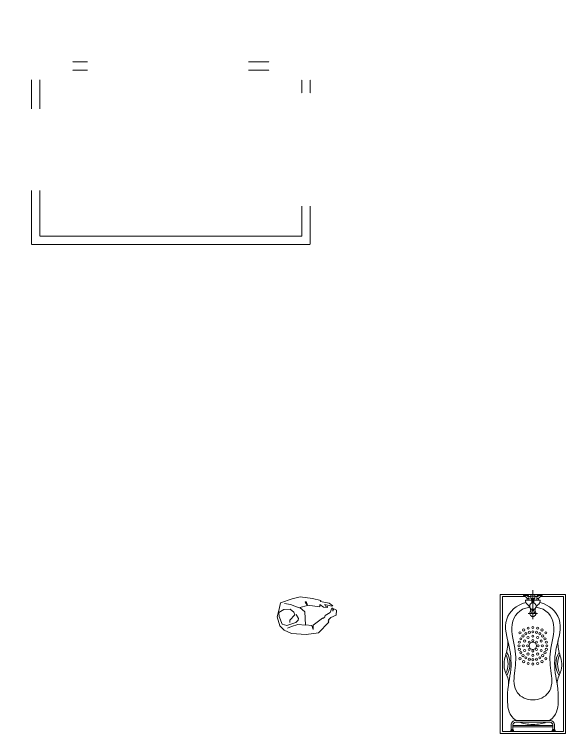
# Model space of a CAD drawing. Header units: millimetres. Extents: x -507089 to 1145492, y -1925330 to 49778.
# Drawn here: x -479670 to -472940, y -1465 to 7313 of the extents above; entities that cross this region are included whole.
import ezdxf

# ---------------------------------------------------------------- set-up
doc = ezdxf.new("R2010")
doc.units = ezdxf.units.MM
doc.header["$MEASUREMENT"] = 0
doc.linetypes.add('DASHED2', pattern=[0.375, 0.25, -0.125])
for name, color, linetype, lineweight in [('A-HATCH', 251, 'Continuous', 5), ('A-NET MANH', 8, 'Continuous', 9), ('A-NOI THAT', 44, 'Continuous', 9), ('A-THIET BI WC', 152, 'Continuous', 9)]:
    doc.layers.add(name, color=color, linetype=linetype, lineweight=lineweight)
doc.layers.get('A-NOI THAT').off()
doc.styles.add('DIM_FONT', font='SIMPLEX', dxfattribs={"width": 0.8})

# ---------------------------------------------------------------- blocks, each defined once
blk = doc.blocks.new('A$C102B0840')
for points in [[(751, 3272.8), (751, 3872.8), (1751, 3872.8), (1751, 3272.8)], [(-100.4, 3163.4), (399.6, 3163.4), (399.6, 3663.4), (-100.4, 3663.4)], [(-100.4, 763.4), (399.6, 763.4), (399.6, 263.4), (-100.4, 263.4)]]:
    blk.add_lwpolyline(points, close=True)
at = {"color": 8}
for points in [[(781, 3842.8), (1721, 3842.8), (1721, 3302.8), (781, 3302.8)], [(-70.4, 3193.4), (369.6, 3193.4), (369.6, 3633.4), (-70.4, 3633.4)], [(961.2, 2434.2), (961.2, 1492.6), (1550.8, 1492.6), (1550.8, 2434.2)], [(-70.4, 733.4), (369.6, 733.4), (369.6, 293.4), (-70.4, 293.4)]]:
    blk.add_lwpolyline(points, close=True, dxfattribs=at)
for points in [[(149.6, 3563.4), (149.6, 3263.4)], [(-0.4, 3413.4), (299.6, 3413.4)], [(-224, 1119.8), (-224, 2872.6)], [(926, 2405.8), (989.6, 2469.4)], [(1586, 2405.8), (1522.4, 2469.4)], [(-224, 2284.4), (304, 2284.4)], [(-224, 1700.6), (304, 1700.6)], [(926, 1521.1), (989.6, 1457.4)], [(961.2, 1492.9), (961.4, 1492.6)], [(1586, 1521.1), (1522.4, 1457.4)], [(711.2, 704), (1790.8, 704)], [(1256, 175.9), (1256, 702.8)], [(149.6, 363.4), (149.6, 663.4)], [(-0.4, 513.4), (299.6, 513.4)]]:
    blk.add_lwpolyline(points, dxfattribs=at)
for points in [[(-400, 1066.3), (-400, 2926.1)], [(-373.6, 2952.5), (-294.4, 2952.5)], [(-330.3, 2978.2), (275.4, 2978.2), (275.4, 2869.9)], [(-268, 1066.3), (-268, 2926.1)], [(-268, 2872.6), (260, 2872.6)], [(304, 1163.8), (304, 2828.6)], [(926, 2430.7), (964.7, 2469.4)], [(948.5, 2482.6), (948.5, 2478.2)], [(1554.7, 2491.4), (957.3, 2491.4)], [(1554.7, 2469.4), (957.3, 2469.4)], [(1586, 2430.7), (1547.3, 2469.4)], [(1563.5, 2482.6), (1563.5, 2478.2)], [(904, 2438.1), (904, 1488.7)], [(912.8, 2446.9), (917.2, 2446.9)], [(926, 2438.1), (926, 1488.7)], [(1586, 1488.7), (1586, 2438.1)], [(1599.2, 2446.9), (1594.8, 2446.9)], [(1608, 1488.7), (1608, 2438.1)], [(926, 1496.2), (964.7, 1457.4)], [(1586, 1496.2), (1547.3, 1457.4)], [(912.8, 1479.9), (917.2, 1479.9)], [(948.5, 1444.2), (948.5, 1448.6)], [(957.3, 1457.4), (1554.7, 1457.4)], [(957.3, 1435.4), (1554.7, 1435.4)], [(1563.5, 1444.2), (1563.5, 1448.6)], [(1599.2, 1479.9), (1594.8, 1479.9)], [(-330.3, 1014.2), (275.4, 1014.2), (275.4, 1122.6)], [(-268, 1119.8), (260, 1119.8)], [(-373.6, 1039.9), (-294.4, 1039.9)], [(561.6, 69.7), (561.6, 675.4), (670, 675.4)], [(667.2, 132), (667.2, 660)], [(1832, 675.4), (1940.4, 675.4), (1940.4, 67.3)], [(1834.8, 132), (1834.8, 660)], [(667.2, 176), (1834.8, 176)], [(587.3, 26.4), (587.3, 105.6)], [(613.7, 132), (1884.3, 132)], [(1914.7, 26.4), (1914.7, 105.6)], [(613.7, 0), (1889.5, 0)]]:
    blk.add_lwpolyline(points)
at = {"color": 1, "linetype": 'ByBlock'}
for centre in [(149.6, 3413.4), (149.6, 513.4)]:
    blk.add_circle(centre, 120, dxfattribs=at)
at = {"color": 8, "linetype": 'ByBlock'}
for centre in [(149.6, 3413.4), (149.6, 513.4)]:
    blk.add_circle(centre, 90, dxfattribs=at)
at = {"extrusion": (0, 0, -1)}
for centre, major_axis, start_param, end_param in [((-373.6, 2926.1), (0.1, 26.4), 4.709405, 6.280202), ((-331.5, 2951.9), (0.2, 26.4), -1.554364, 0.037841), ((-294.4, 2926.1), (-0.1, 26.4), 0.002615, 1.573412), ((260, 2828.6), (0.2, 44), -0.003425, 1.567371), ((957.3, 2482.6), (-6.22, 6.22), 5.497787, 7.068583), ((957.3, 2478.2), (6.22, 6.22), 2.356194, 3.926991), ((1554.7, 2482.6), (6.22, 6.22), -0.785398, 0.785398), ((1554.7, 2478.2), (6.22, 6.22), 0.785398, 2.356194), ((912.8, 2438.1), (-6.22, 6.22), 5.497787, 7.068583), ((917.2, 2438.1), (6.22, 6.22), -0.785398, 0.785398), ((1594.8, 2438.1), (6.22, 6.22), 3.926991, 5.497787), ((1599.2, 2438.1), (-6.22, 6.22), 0.785398, 2.356194), ((912.8, 1488.7), (6.22, 6.22), 2.356194, 3.926991), ((917.2, 1488.7), (-6.22, 6.22), 2.356194, 3.926991), ((957.3, 1448.6), (-6.22, 6.22), 5.497787, 7.068583), ((957.3, 1444.2), (-6.22, 6.22), 3.926991, 5.497787), ((1554.7, 1448.6), (6.22, 6.22), -0.785398, 0.785398), ((1554.7, 1444.2), (6.22, 6.22), 0.785398, 2.356194), ((1594.8, 1488.7), (6.22, 6.22), 2.356194, 3.926991), ((1599.2, 1488.7), (-6.22, 6.22), 2.356194, 3.926991), ((260, 1163.8), (-0.1, 44), 1.572453, 3.143249), ((-373.6, 1066.3), (0, 26.4), 3.143471, 4.714268), ((-294.4, 1066.3), (0, 26.4), 1.568918, 3.139714), ((-331.5, 1040.6), (0, 26.4), 3.095363, 4.687568), ((711.2, 660), (-0.1, 44), -1.567814, 0.002982), ((1790.8, 660), (0.2, 44), -0.004046, 1.56675), ((613.7, 105.6), (0, 26.4), 4.71051, 6.281307), ((1888.3, 105.6), (0, 26.4), -0.00033, 1.570466), ((588, 68.5), (0, 26.4), 3.166989, 4.759194), ((613.7, 26.4), (0, 26.4), 3.141998, 4.712794), ((1888.3, 26.4), (-0.2, 26.4), 1.578493, 3.149289), ((1914, 68.5), (-0.1, 26.4), 1.528407, 3.120612)]:
    blk.add_ellipse(centre, major_axis=major_axis, ratio=1, start_param=start_param, end_param=end_param, dxfattribs=at)
at = {"layer": 'A-NET MANH', "color": 8, "linetype": 'DASHED2', "ltscale": 3}
for points in [[(399.6, 3663.4), (751, 3663.4)], [(1751, 3663.4), (2408.7, 3663.4), (2408.7, 263.4), (1940.4, 263.4)], [(399.6, 3563.4), (751, 3563.4)], [(1751, 3563.4), (2308.7, 3563.4), (2308.7, 363.4), (1940.4, 363.4)], [(180.5, 2978.2), (180.5, 3163.4)], [(280.5, 2978.2), (280.5, 3163.4)], [(180.5, 763.4), (180.5, 1014.2)], [(280.5, 763.4), (280.5, 1014.2)], [(561.6, 363.4), (399.6, 363.4)], [(561.6, 263.4), (399.6, 263.4)]]:
    blk.add_lwpolyline(points, dxfattribs=at)
at = {"color": 8, "style": 'DIM_FONT', "text_generation_flag": 4, "width": 0.8, "flags": 9}
for tag in ['YSIZE', 'XSIZE']:
    blk.add_attdef(tag, (1162.2, 2433.1), '', height=0.44, rotation=270, dxfattribs=at)
blk = doc.blocks.new('mb-bontam1')
for p, q in [((-1672.2, 237.2), (-1672.2, 270.6)), ((-1672.2, 270.6), (-1661.1, 270.6)), ((-1661.1, 270.6), (-1661.1, 237.2)), ((-1650, 265), (-1661.1, 270.6)), ((-1650, 242.8), (-1650, 265)), ((-1650, 265), (-1594.1, 265)), ((-1672.2, 237.2), (-1661.1, 237.2)), ((-1650, 242.8), (-1661.1, 237.2)), ((-1650, 242.8), (-1594.1, 242.8)), ((-1616.3, 242.8), (-1616.3, -242.8)), ((-1599.7, 242.8), (-1599.7, -242.8)), ((-1560.8, 209.4), (-1560.8, -209.4)), ((-1538.5, 209.4), (-1538.5, -209.4)), ((0, 112.8), (-12.4, 112.8)), ((-12.4, 112.8), (-12.4, 53.4)), ((0, 53.4), (0, 112.8)), ((-233.3, 9.6), (-233.3, 55.7)), ((-72.1, 11.7), (-107.2, 11.7)), ((-72.1, 11.7), (-72.1, 87.4)), ((-51, 68.9), (-72.1, 68.9)), ((-72.1, 49.3), (-51, 49.3)), ((-72.1, 16.8), (-52.8, 16.8)), ((-52.8, 22.7), (-23.1, 22.7)), ((-52.8, -22.7), (-52.8, 22.7)), ((-51, 72.1), (-51, 46.6)), ((-27.8, 22.7), (-27.8, 61.6)), ((-23.1, -26), (-23.1, 26)), ((-23.1, 26), (0, 26)), ((-23.1, 22.7), (-23.1, -22.7)), ((-12.4, 53.4), (0, 53.4)), ((0, 26), (0, -26)), ((49.3, 0), (-304.7, 0)), ((-233.3, -55.7), (-233.3, -9.6)), ((-72.1, -13.7), (-107.9, -13.7)), ((-72.1, -89.4), (-72.1, -13.7)), ((-52.8, -16.8), (-72.1, -16.8)), ((-72.1, -49.3), (-51, -49.3)), ((-51, -68.9), (-72.1, -68.9)), ((-23.1, -22.7), (-52.8, -22.7)), ((-51, -72.1), (-51, -46.6)), ((-27.8, -61.6), (-27.8, -22.7)), ((0, -26), (-23.1, -26)), ((-12.4, -53.4), (0, -53.4)), ((-12.4, -112.8), (-12.4, -53.4)), ((0, -53.4), (0, -112.8)), ((0, -112.8), (-12.4, -112.8)), ((-1672.2, -237.2), (-1672.2, -270.6)), ((-1672.2, -237.2), (-1661.1, -237.2)), ((-1661.1, -270.6), (-1661.1, -237.2)), ((-1650, -242.8), (-1661.1, -237.2)), ((-1650, -242.8), (-1650, -265)), ((-1594.1, -242.8), (-1650, -242.8)), ((-1672.2, -270.6), (-1661.1, -270.6)), ((-1650, -265), (-1661.1, -270.6)), ((-1594.1, -265), (-1650, -265))]:
    blk.add_line(p, q)
blk.add_lwpolyline([(-1700, -400), (0, -400), (0, 400), (-1700, 400)], close=True)
blk.add_lwpolyline([(-27.8, 93.2), (-27.8, 372.2), (-1672.2, 372.2), (-1672.2, -372.2), (-27.8, -372.2), (-27.8, -93.2)])
for centre, radius in [((-672, 164.2), 13.3), ((-628, 170), 13.3), ((-584, 164.2), 13.3), ((-821.4, 111.7), 13.3), ((-785.9, 157.9), 13.3), ((-775.2, 85), 13.3), ((-748.2, 120.2), 13.3), ((-713, 147.2), 13.3), ((-686.3, 101), 13.3), ((-628, 116.7), 13.3), ((-569.7, 101), 13.3), ((-543, 147.2), 13.3), ((-507.8, 120.2), 13.3), ((-480.8, 85), 13.3), ((-470.1, 157.9), 13.3), ((-434.6, 111.7), 13.3), ((-851.3, 0), 13.3), ((-843.7, 57.8), 13.3), ((-798, 0), 13.3), ((-792.2, 44), 13.3), ((-744.7, 0), 13.3), ((-729, 58.3), 13.3), ((-691.3, 0), 13.3), ((-672.8, 44.8), 13.3), ((-628, 0), 44.4), ((-628, 63.3), 13.3), ((-583.2, 44.8), 13.3), ((-564.7, 0), 13.3), ((-527, 58.3), 13.3), ((-511.3, 0), 13.3), ((-463.8, 44), 13.3), ((-458, 0), 13.3), ((-412.3, 57.8), 13.3), ((-404.7, 0), 13.3), ((-144, 0), 38.6), ((-843.7, -57.8), 13.3), ((-792.2, -44), 13.3), ((-775.2, -85), 13.3), ((-729, -58.3), 13.3), ((-686.3, -101), 13.3), ((-672.8, -44.8), 13.3), ((-628, -63.3), 13.3), ((-583.2, -44.8), 13.3), ((-569.7, -101), 13.3), ((-527, -58.3), 13.3), ((-480.8, -85), 13.3), ((-463.8, -44), 13.3), ((-412.3, -57.8), 13.3), ((-821.4, -111.7), 13.3), ((-785.9, -157.9), 13.3), ((-748.2, -120.2), 13.3), ((-713, -147.2), 13.3), ((-672, -164.2), 13.3), ((-628, -116.7), 13.3), ((-628, -170), 13.3), ((-584, -164.2), 13.3), ((-543, -147.2), 13.3), ((-507.8, -120.2), 13.3), ((-470.1, -157.9), 13.3), ((-434.6, -111.7), 13.3)]:
    blk.add_circle(centre, radius)
for centre, radius, start, end in [((-1594.1, 209.4), 55.6, 0, 90), ((-849.2, 548.9), 268.9, 238.63694, 302.07331), ((-849.2, 548.9), 246.7, 242.39235, 297.22917), ((-1594.1, 209.4), 33.3, 0, 90), ((-233.3, 0), 37.1, 44.04773, 315.95227), ((-72.1, -1), 12.7, 270, 90), ((-1594.1, -209.4), 55.6, 270, 0), ((-1594.1, -209.4), 33.3, 270, 0), ((-849.2, -548.9), 268.9, 57.92669, 121.36306), ((-849.2, -548.9), 246.7, 62.77083, 117.60765)]:
    blk.add_arc(centre, radius, start, end)
blk.add_ellipse((-184.7, 0), major_axis=(-19, 0), ratio=0.739132, start_param=4.468671, end_param=8.097699)
for points, knots in [([(-99.4, 85.9), (-128.6, 201.8), (-306.6, 391.7), (-650.8, 272.2), (-934, 252.8), (-1210.1, 330.6), (-1483.4, 293.1), (-1538.5, 205.1)], [77.313233, 77.313233, 77.313233, 77.313233, 301.227489, 566.307053, 828.302618, 1055.050939, 1167.088487, 1167.088487, 1167.088487, 1167.088487]), ([(-567.5, 307), (-593.8, 306.3), (-679.9, 304.1), (-793.7, 356.5), (-937.8, 352.3), (-1027.4, 293.5), (-1093.3, 297.6), (-1114.3, 298.9)], [0, 0, 0, 0, 70.620449, 230.831623, 327.896424, 447.506738, 503.510273, 503.510273, 503.510273, 503.510273]), ([(-157.3, 37.1), (-173.7, 170.4), (-359.4, 308.4), (-712.3, 188.8), (-943.6, 224.3), (-1196, 247.4), (-1294.5, 75.7), (-1289, 0)], [47.400981, 47.400981, 47.400981, 47.400981, 301.227489, 566.307053, 828.302618, 1055.050939, 1224.737721, 1224.737721, 1224.737721, 1224.737721]), ([(-72.1, 89.4), (-80.8, 89.3), (-109, 89), (-133, 52.2), (-173.6, 25.2), (-209, 29.7), (-232.6, 13.5), (-235.8, 4.4), (-236.1, 0)], [0, 0, 0, 0, 22.715204, 73.335881, 106.194987, 149.543164, 166.14018, 177.43774, 177.43774, 177.43774, 177.43774]), ([(-12.4, 96.9), (-16.5, 97.5), (-28, 98.1), (-34, 81), (-44.3, 72.2), (-49.6, 72), (-51, 72.1)], [3.086162, 3.086162, 3.086162, 3.086162, 13.484354, 33.205152, 43.681043, 47.603149, 47.603149, 47.603149, 47.603149]), ([(-12.4, 70.8), (-16.8, 71), (-26.9, 70.3), (-29, 51.2), (-42.7, 46.7), (-49.6, 46.6), (-51, 46.6)], [2.947518, 2.947518, 2.947518, 2.947518, 13.620911, 28.949721, 43.773168, 47.600141, 47.600141, 47.600141, 47.600141]), ([(-99.4, -85.9), (-128.6, -201.8), (-306.6, -391.7), (-650.8, -272.2), (-934, -252.8), (-1210.1, -330.6), (-1483.4, -293.1), (-1538.5, -205.1)], [77.313233, 77.313233, 77.313233, 77.313233, 301.227489, 566.307053, 828.302618, 1055.050939, 1167.088487, 1167.088487, 1167.088487, 1167.088487]), ([(-157.3, -37.1), (-173.7, -170.4), (-359.4, -308.4), (-712.3, -188.8), (-943.6, -224.3), (-1196, -247.4), (-1294.5, -75.7), (-1289, 0)], [47.400981, 47.400981, 47.400981, 47.400981, 301.227489, 566.307053, 828.302618, 1055.050939, 1224.737721, 1224.737721, 1224.737721, 1224.737721]), ([(-157.3, -37.1), (-173.7, -170.4), (-359.4, -308.4), (-712.3, -188.8), (-943.6, -224.3), (-1196, -247.4), (-1294.5, -75.7), (-1289, 0)], [47.400981, 47.400981, 47.400981, 47.400981, 301.227489, 566.307053, 828.302618, 1055.050939, 1224.737721, 1224.737721, 1224.737721, 1224.737721]), ([(-72.1, -89.4), (-80.8, -89.3), (-109, -89), (-133, -52.2), (-173.6, -25.2), (-209, -29.7), (-232.6, -13.5), (-235.8, -4.4), (-236.1, 0)], [0, 0, 0, 0, 22.715204, 73.335881, 106.194987, 149.543164, 166.14018, 177.43774, 177.43774, 177.43774, 177.43774]), ([(-12.4, -70.8), (-16.8, -71), (-26.9, -70.3), (-29, -51.2), (-42.7, -46.7), (-49.6, -46.6), (-51, -46.6)], [2.947518, 2.947518, 2.947518, 2.947518, 13.620911, 28.949721, 43.773168, 47.600141, 47.600141, 47.600141, 47.600141]), ([(-12.4, -96.9), (-16.5, -97.5), (-28, -98.1), (-34, -81), (-44.3, -72.2), (-49.6, -72), (-51, -72.1)], [3.086162, 3.086162, 3.086162, 3.086162, 13.484354, 33.205152, 43.681043, 47.603149, 47.603149, 47.603149, 47.603149]), ([(-567.5, -307), (-593.8, -306.3), (-679.9, -304.1), (-793.7, -356.5), (-937.8, -352.3), (-1027.4, -293.5), (-1093.3, -297.6), (-1114.3, -298.9)], [0, 0, 0, 0, 70.620449, 230.831623, 327.896424, 447.506738, 503.510273, 503.510273, 503.510273, 503.510273])]:
    blk.add_open_spline(points, degree=3, knots=knots)
for points in [[(-1560.8, 160.2), (-1576.6, 119.3), (-1586.8, 67), (-1589, 0)], [(-1560.8, -160.2), (-1576.6, -119.3), (-1586.8, -67), (-1589, 0)]]:
    blk.add_open_spline(points, degree=3)
blk = doc.blocks.new('GH')
at = {"layer": 'A-HATCH'}
blk.add_lwpolyline([(10200.16, 1351.76), (10198.52, 1359.94), (10192.96, 1361.25), (10198.85, 1361.58), (10207.04, 1375.32), (10206.71, 1376.63), (10208.35, 1378.26), (10210.31, 1379.25), (10213.58, 1386.12), (10219.15, 1389.06), (10219.15, 1390.37), (10214.89, 1389.71), (10217.84, 1391.35), (10215.88, 1394.95), (10209.33, 1393.97), (10206.71, 1386.12), (10204.09, 1382.84), (10203.11, 1383.5), (10202.12, 1382.19), (10200.81, 1383.17), (10188.05, 1368.12), (10187.39, 1351.43), (10190.66, 1331.8), (10195.9, 1322.32), (10202.45, 1317.08), (10214.57, 1314.79), (10224.72, 1318.39), (10232.9, 1321.01), (10236.83, 1337.04), (10238.14, 1348.16), (10234.54, 1364.19), (10230.61, 1375.32), (10229.63, 1374.66), (10226.35, 1385.79), (10222.1, 1390.37), (10221.77, 1389.06), (10225.04, 1380.23), (10222.42, 1380.88), (10221.77, 1383.5), (10220.79, 1383.17), (10221.44, 1377.94), (10225.37, 1373.36), (10222.42, 1373.03), (10226.35, 1357), (10231.27, 1355.36), (10230.61, 1354.05), (10226.03, 1356.67), (10224.06, 1346.2), (10217.84, 1352.42)], close=True, dxfattribs=at)
for points in [[(10199.83, 1351.43), (10201.8, 1341.29), (10200.16, 1332.79), (10198.2, 1327.22)], [(10205.4, 1331.15), (10208.67, 1331.15), (10214.89, 1338.67), (10218.82, 1337.69), (10223.41, 1333.44), (10223.41, 1324.61), (10220.46, 1317.74), (10214.89, 1317.41), (10204.42, 1320.68), (10201.8, 1326.57), (10204.74, 1339), (10207.69, 1342.6), (10209.66, 1343.26), (10215.22, 1340.31)], [(10224.06, 1345.22), (10229.63, 1334.09), (10231.59, 1326.24)]]:
    blk.add_lwpolyline(points, dxfattribs=at)
blk = doc.blocks.new('BAN6')
for p, q in [((-500, 2000), (-500, 0)), ((500, 2000), (500, 0))]:
    blk.add_line(p, q)
for points in [[(500, 2000), (-500, 2000), (-500, 0), (500, 0)], [(-1007.4, 1879.5), (-1007.4, 1383.3), (-943.2, 1383.3), (-943.2, 1879.5)], [(1007.4, 1879.5), (1007.4, 1383.3), (943.2, 1383.3), (943.2, 1879.5)], [(-1007.4, 1236.5), (-1007.4, 740.4), (-943.2, 740.4), (-943.2, 1236.5)], [(1007.4, 1236.5), (1007.4, 740.4), (943.2, 740.4), (943.2, 1236.5)], [(-1007.4, 574.8), (-1007.4, 78.6), (-943.2, 78.6), (-943.2, 574.8)], [(1007.4, 574.8), (1007.4, 78.6), (943.2, 78.6), (943.2, 574.8)]]:
    blk.add_lwpolyline(points, close=True)
for points in [[(-500, 1881.4), (-891, 1881.4), (-891, 1383.6), (-500, 1383.6)], [(500, 1881.4), (891, 1881.4), (891, 1383.6), (500, 1383.6)], [(-500, 1238.5), (-891, 1238.5), (-891, 740.7), (-500, 740.7)], [(500, 1238.5), (891, 1238.5), (891, 740.7), (500, 740.7)], [(-500, 576.7), (-891, 576.7), (-891, 78.9), (-500, 78.9)], [(500, 576.7), (891, 576.7), (891, 78.9), (500, 78.9)]]:
    blk.add_lwpolyline(points)
at = {"ltscale": 0.3, "xscale": -9.115826385966484, "yscale": 9.115826385966484, "zscale": 9.11582638596648, "rotation": 275.566361069796}
blk.add_blockref('GH', (-3887.8, -92863.4), dxfattribs=at)

msp = doc.modelspace()

# ---------------------------------------------------------------- block references
at = {"layer": 'A-NOI THAT', "xscale": -1.000000000000006, "rotation": 90}
msp.add_blockref('A$C102B0840', (-475797.1, 6913.4), dxfattribs=at)
at = {"layer": 'A-NOI THAT'}
msp.add_blockref('BAN6', (-475471.7, -1015.4), dxfattribs=at)
at = {"layer": 'A-THIET BI WC', "xscale": -1.000000000000006, "rotation": 269.9999999695993}
msp.add_blockref('mb-bontam1', (-473340.2, 234.7), dxfattribs=at)

doc.saveas('drawing.dxf')
